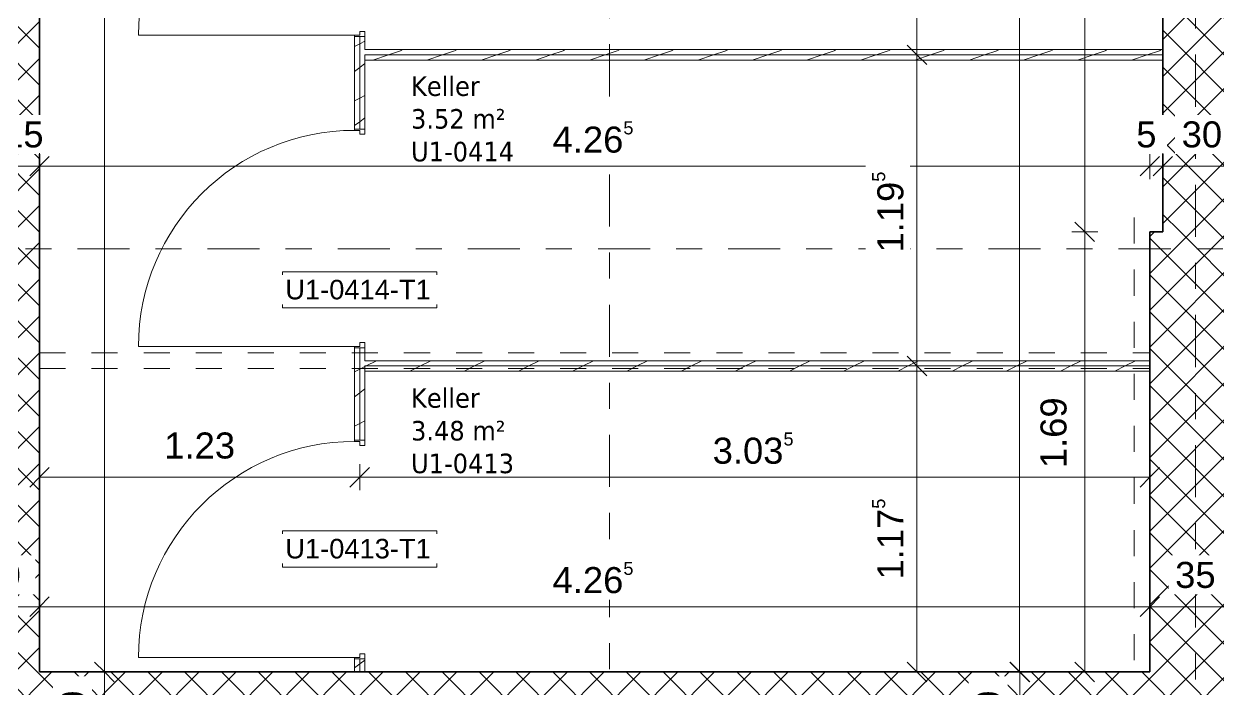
# Model space of a CAD drawing. Header units: metres. Extents: x -35.6 to 33, y -4 to 38.1.
# Drawn here: x 1.052 to 5.639, y 18.206 to 20.761 of the extents above; entities that cross this region are included whole.
import ezdxf

# ---------------------------------------------------------------- set-up
doc = ezdxf.new("R2010")
doc.units = ezdxf.units.M
doc.linetypes.add('_Rasterlinie_', pattern=[0.375, 0.2, -0.05, 0.075, -0.05])
doc.linetypes.add('Strichpunkt - Fein', pattern=[0.2, 0.1, -0.05, 0, -0.05])
for name, color, linetype, lineweight in [('A-____-____-DIMS', 7, 'Continuous', 5), ('A-____-____-DIMS-50', 7, 'Continuous', 5), ('A-AREA-____-IDEN', 7, 'Continuous', 5), ('A-DOOR-____-IDEN', 7, 'Continuous', 5), ('A-DOOR-____-OTLN', 7, 'Continuous', 9), ('A-DOOR-FRAM-MCUT', 7, 'Continuous', 9), ('A-DOOR-OPNG-OTLN', 7, 'Continuous', 9), ('A-FLOR-____-OVHD', 7, 'Strichpunkt - Fein', 9), ('A-WALL-____-MCUT', 7, 'Continuous', 35), ('A-WALL-____-PATT', 7, 'Continuous', 35), ('A-WALL-FNSH-MCUT', 7, 'Continuous', 35), ('S-GRID-____-OTLN', 7, 'Continuous', 5)]:
    doc.layers.add(name, color=color, linetype=linetype, lineweight=lineweight)
doc.styles.add('Arial', font='arial.ttf', dxfattribs={"height": 0.1})
doc.styles.add('Arial_1', font='arial.ttf', dxfattribs={"height": 0.075})
doc.styles.add('Verdana_3', font='verdana.ttf', dxfattribs={"width": 0.9, "height": 0.075})
doc.dimstyles.new('SUB_Rohbau_fein', dxfattribs={"dimscale": 0.3048, "dimtxt": 0.102026, "dimasz": 0.246063, "dimexe": 0.164042, "dimexo": 0.0625, "dimgap": 0.123031, "dimtad": 1, "dimdec": 1, "dimlfac": 100, "dimrnd": 0.5, "dimdsep": 46, "dimtxsty": 'Arial', "dimblk1": 'OBLIQUE', "dimblk2": 'OBLIQUE', "dimsah": 1, "dimcen": 0.09, "dimazin": 0, "dimtfac": 1, "dimtdec": 4, "dimtix": 1, "dimtmove": 0, "dimatfit": 3, "dimfxl": 0.164042, "dimfxlon": 1, "dimtvp": 1, "dimtfill": 1, "dimtolj": 1, "dimtzin": 0, "dimarcsym": 2})
doc.dimstyles.new('SUB_Rohbau_fein_1', dxfattribs={"dimscale": 0.3048, "dimtxt": 0.102026, "dimasz": 0.246063, "dimexe": 0.164042, "dimexo": 0.0625, "dimgap": 0.123031, "dimtad": 1, "dimrnd": 0.005, "dimzin": 0, "dimdsep": 46, "dimtxsty": 'Arial', "dimblk1": 'OBLIQUE', "dimblk2": 'OBLIQUE', "dimsah": 1, "dimcen": 0.09, "dimazin": 0, "dimtfac": 1, "dimtdec": 4, "dimtix": 1, "dimtmove": 0, "dimatfit": 3, "dimfxl": 0.164042, "dimfxlon": 1, "dimtvp": 1, "dimtfill": 1, "dimtolj": 1, "dimtzin": 0, "dimarcsym": 2})
doc.dimstyles.new('SUB_Rohbau_fein_2', dxfattribs={"dimscale": 0.3048, "dimtxt": 0.102026, "dimasz": 0.246063, "dimexe": 0.164042, "dimexo": 0.0625, "dimgap": 0.123031, "dimtad": 1, "dimrnd": 0.005, "dimzin": 0, "dimdsep": 46, "dimtxsty": 'Arial', "dimblk1": 'OBLIQUE', "dimblk2": 'OBLIQUE', "dimsah": 1, "dimcen": 0.09, "dimazin": 0, "dimtfac": 1, "dimtdec": 4, "dimtix": 1, "dimtmove": 2, "dimatfit": 3, "dimfxl": 0.164042, "dimfxlon": 1, "dimtvp": 1, "dimtfill": 1, "dimtolj": 1, "dimtzin": 0, "dimarcsym": 2})
doc.dimstyles.new('SUB_Rohbau_fein_3', dxfattribs={"dimscale": 0.3048, "dimtxt": 0.102026, "dimasz": 0.246063, "dimexe": 0.164042, "dimexo": 0.0625, "dimgap": 0.123031, "dimtad": 1, "dimdec": 1, "dimlfac": 100, "dimrnd": 0.5, "dimdsep": 46, "dimtxsty": 'Arial', "dimblk1": 'OBLIQUE', "dimblk2": 'OBLIQUE', "dimsah": 1, "dimcen": 0.09, "dimazin": 0, "dimtfac": 1, "dimtdec": 4, "dimtix": 1, "dimtmove": 2, "dimatfit": 3, "dimfxl": 0.164042, "dimfxlon": 1, "dimtvp": 1, "dimtfill": 1, "dimtolj": 1, "dimtzin": 0, "dimarcsym": 2})
doc.dimstyles.new('SUB_Rohbau_fein_7', dxfattribs={"dimscale": 0.3048, "dimtxt": 0.102026, "dimasz": 0.246063, "dimexe": 0.164042, "dimexo": 0.0625, "dimgap": 0.123031, "dimtad": 1, "dimrnd": 0.005, "dimzin": 0, "dimdsep": 46, "dimtxsty": 'Arial', "dimblk1": 'OBLIQUE', "dimblk2": 'OBLIQUE', "dimsah": 1, "dimcen": 0.09, "dimazin": 0, "dimtfac": 1, "dimtdec": 4, "dimtix": 1, "dimtmove": 0, "dimatfit": 3, "dimfxl": 0.164042, "dimfxlon": 1, "dimtvp": 1, "dimtfill": 1, "dimtolj": 1, "dimtzin": 0, "dimarcsym": 2})
pattern_1 = [(45, (0, 0), (-0.07071068, 0.07071068), []), (135, (0, 0), (-0.07071068, -0.07071068), [])]
pattern_2 = [(216.87, (0.0833, 0.20825), (0.624749256, 0.416501116), [0.10412, -0.93712]), (206.565, (0.20825, 0.14578), (-0.20825414, -0.2082493), [0.23283, -0.23283]), (198.435, (0.20825, 0.04165), (-0.41650024, -0.20824584), [0.13171, -0.52684])]

# ---------------------------------------------------------------- blocks, each defined once
blk = doc.blocks.new('TU DF 1 - Rahmenstock - stumpf einschlagend - 800x1900 Kellerabteil-41621821--01_UG_OK_FFB_AF_ro')
at = {"layer": 'A-DOOR-FRAM-MCUT', "color": 253, "true_color": 0x999999}
for p, q in [((-0.42, 0.02), (-0.4, 0.02)), ((-0.42, -0.02), (-0.42, 0.02)), ((-0.4, 0.02), (-0.4, 0)), ((0.4, 0.02), (0.42, 0.02)), ((0.4, 0), (0.4, 0.02)), ((0.42, 0.02), (0.42, -0.02)), ((-0.415, -0.02), (-0.42, -0.02)), ((-0.415, 0), (-0.415, -0.02)), ((-0.4, 0), (-0.415, 0)), ((0.415, 0), (0.4, 0)), ((0.415, -0.02), (0.415, 0)), ((0.42, -0.02), (0.415, -0.02))]:
    blk.add_line(p, q, dxfattribs=at)
at = {"layer": 'A-DOOR-OPNG-OTLN', "color": 253, "true_color": 0x999999}
blk.add_line((0.415, -0.02), (0.415, -0.85), dxfattribs=at)
blk.add_arc((0.415, -0.02), 0.83, 180, 270, dxfattribs=at)
blk = doc.blocks.new('DIMBLOCK221--01_UG_OK_FFB_AF_ro')
at = {"layer": 'A-____-____-DIMS-50'}
for p, q in [((0.812, 18.5221), (0.812, 18.5721)), ((0.812, 18.5221), (0.8495, 18.5596)), ((1.112, 18.5221), (1.112, 18.5721)), ((1.112, 18.5221), (1.1495, 18.5596)), ((0.812, 18.5221), (0.7745, 18.4846)), ((0.812, 18.5221), (1.112, 18.5221)), ((0.812, 18.5221), (0.812, 18.4721)), ((1.112, 18.5221), (1.0745, 18.4846)), ((1.112, 18.5221), (1.112, 18.4721))]:
    blk.add_line(p, q, dxfattribs=at)
at = {"layer": 'A-____-____-DIMS-50', "color": 0, "insert": (0.8844, 18.6942), "char_height": 0.1, "width": 0.186088, "attachment_point": 1, "line_spacing_factor": 0.941778, "style": 'Arial', "bg_fill": 3, "box_fill_scale": 1.25, "bg_fill_color": 256, "bg_fill_true_color": 13158600, "bg_fill_transparency": 0}
blk.add_mtext('30', dxfattribs=at)
blk = doc.blocks.new('_Oblique')
at = {"color": 0, "linetype": 'ByBlock', "lineweight": -2}
blk.add_line((-0.5, -0.5), (0.5, 0.5), dxfattribs=at)
blk = doc.blocks.new('DIMBLOCK222--01_UG_OK_FFB_AF_ro')
at = {"layer": 'A-____-____-DIMS-50'}
for p, q in [((1.112, 18.5221), (1.112, 18.5721)), ((1.112, 18.5221), (1.1495, 18.5596)), ((5.377, 18.5221), (5.377, 18.5721)), ((5.377, 18.5221), (5.4145, 18.5596)), ((1.112, 18.5221), (1.0745, 18.4846)), ((1.112, 18.5221), (5.377, 18.5221)), ((1.112, 18.5221), (1.112, 18.4721)), ((5.377, 18.5221), (5.3395, 18.4846)), ((5.377, 18.5221), (5.377, 18.4721))]:
    blk.add_line(p, q, dxfattribs=at)
at = {"layer": 'A-____-____-DIMS-50', "color": 0, "insert": (3.0828, 18.6942), "char_height": 0.1, "width": 0.388091, "attachment_point": 1, "line_spacing_factor": 0.941778, "style": 'Arial', "bg_fill": 3, "box_fill_scale": 1.25, "bg_fill_color": 256, "bg_fill_true_color": 13158600, "bg_fill_transparency": 0}
blk.add_mtext('4.26\\A2\\H0.5x;\\S5^  ;\\H2x;', dxfattribs=at)
blk = doc.blocks.new('DIMBLOCK223--01_UG_OK_FFB_AF_ro')
at = {"layer": 'A-____-____-DIMS-50'}
for p, q in [((5.377, 18.5221), (5.377, 18.5721)), ((5.377, 18.5221), (5.4145, 18.5596)), ((5.727, 18.5221), (5.727, 18.5721)), ((5.727, 18.5221), (5.7645, 18.5596)), ((5.377, 18.5221), (5.3395, 18.4846)), ((5.377, 18.5221), (5.727, 18.5221)), ((5.377, 18.5221), (5.377, 18.4721)), ((5.727, 18.5221), (5.6895, 18.4846)), ((5.727, 18.5221), (5.727, 18.4721))]:
    blk.add_line(p, q, dxfattribs=at)
at = {"layer": 'A-____-____-DIMS-50', "color": 0, "insert": (5.4744, 18.6942), "char_height": 0.1, "width": 0.186088, "attachment_point": 1, "line_spacing_factor": 0.941778, "style": 'Arial', "bg_fill": 3, "box_fill_scale": 1.25, "bg_fill_color": 256, "bg_fill_true_color": 13158600, "bg_fill_transparency": 0}
blk.add_mtext('35', dxfattribs=at)
blk = doc.blocks.new('DIMBLOCK229--01_UG_OK_FFB_AF_ro')
at = {"layer": 'A-____-____-DIMS-50'}
for p, q in [((0.962, 20.2141), (0.962, 20.2641)), ((0.962, 20.2141), (0.9995, 20.2516)), ((1.112, 20.2141), (1.112, 20.2641)), ((1.112, 20.2141), (1.1495, 20.2516)), ((0.962, 20.2141), (0.9245, 20.1766)), ((0.962, 20.2141), (1.112, 20.2141)), ((0.962, 20.2141), (0.962, 20.1641)), ((1.112, 20.2141), (1.0745, 20.1766)), ((1.112, 20.2141), (1.112, 20.1641))]:
    blk.add_line(p, q, dxfattribs=at)
at = {"layer": 'A-____-____-DIMS-50', "color": 0, "insert": (0.9721, 20.3861), "char_height": 0.1, "width": 0.186088, "attachment_point": 1, "line_spacing_factor": 0.941778, "style": 'Arial', "bg_fill": 3, "box_fill_scale": 1.25, "bg_fill_color": 256, "bg_fill_true_color": 13158600, "bg_fill_transparency": 0}
blk.add_mtext('15', dxfattribs=at)
blk = doc.blocks.new('DIMBLOCK230--01_UG_OK_FFB_AF_ro')
at = {"layer": 'A-____-____-DIMS-50'}
for p, q in [((1.112, 20.2141), (1.112, 20.2641)), ((1.112, 20.2141), (1.1495, 20.2516)), ((5.377, 20.2141), (5.377, 20.2641)), ((5.377, 20.2141), (5.4145, 20.2516)), ((1.112, 20.2141), (1.0745, 20.1766)), ((1.112, 20.2141), (5.377, 20.2141)), ((1.112, 20.2141), (1.112, 20.1641)), ((5.377, 20.2141), (5.3395, 20.1766)), ((5.377, 20.2141), (5.377, 20.1641))]:
    blk.add_line(p, q, dxfattribs=at)
at = {"layer": 'A-____-____-DIMS-50', "color": 0, "insert": (3.0828, 20.3861), "char_height": 0.1, "width": 0.388091, "attachment_point": 1, "line_spacing_factor": 0.941778, "style": 'Arial', "bg_fill": 3, "box_fill_scale": 1.25, "bg_fill_color": 256, "bg_fill_true_color": 13158600, "bg_fill_transparency": 0}
blk.add_mtext('4.26\\A2\\H0.5x;\\S5^  ;\\H2x;', dxfattribs=at)
blk = doc.blocks.new('DIMBLOCK231--01_UG_OK_FFB_AF_ro')
at = {"layer": 'A-____-____-DIMS-50'}
for p, q in [((5.377, 20.2141), (5.377, 20.2641)), ((5.377, 20.2141), (5.4145, 20.2516)), ((5.427, 20.2141), (5.427, 20.2641)), ((5.427, 20.2141), (5.4645, 20.2516)), ((5.377, 20.2141), (5.3395, 20.1766)), ((5.377, 20.2141), (5.427, 20.2141)), ((5.377, 20.2141), (5.377, 20.1641)), ((5.427, 20.2141), (5.3895, 20.1766)), ((5.427, 20.2141), (5.427, 20.1641))]:
    blk.add_line(p, q, dxfattribs=at)
at = {"layer": 'A-____-____-DIMS-50', "color": 0, "insert": (5.325, 20.3861), "char_height": 0.1, "width": 0.093044, "attachment_point": 1, "line_spacing_factor": 0.941778, "style": 'Arial', "bg_fill": 3, "box_fill_scale": 1.25, "bg_fill_color": 256, "bg_fill_true_color": 13158600, "bg_fill_transparency": 0}
blk.add_mtext('5', dxfattribs=at)
blk = doc.blocks.new('DIMBLOCK232--01_UG_OK_FFB_AF_ro')
at = {"layer": 'A-____-____-DIMS-50'}
for p, q in [((5.427, 20.2141), (5.427, 20.2641)), ((5.427, 20.2141), (5.4645, 20.2516)), ((5.727, 20.2141), (5.727, 20.2641)), ((5.727, 20.2141), (5.7645, 20.2516)), ((5.427, 20.2141), (5.3895, 20.1766)), ((5.427, 20.2141), (5.727, 20.2141)), ((5.427, 20.2141), (5.427, 20.1641)), ((5.727, 20.2141), (5.6895, 20.1766)), ((5.727, 20.2141), (5.727, 20.1641))]:
    blk.add_line(p, q, dxfattribs=at)
at = {"layer": 'A-____-____-DIMS-50', "color": 0, "insert": (5.4994, 20.3861), "char_height": 0.1, "width": 0.186088, "attachment_point": 1, "line_spacing_factor": 0.941778, "style": 'Arial', "bg_fill": 3, "box_fill_scale": 1.25, "bg_fill_color": 256, "bg_fill_true_color": 13158600, "bg_fill_transparency": 0}
blk.add_mtext('30', dxfattribs=at)
blk = doc.blocks.new('DIMBLOCK256--01_UG_OK_FFB_AF_ro')
at = {"layer": 'A-____-____-DIMS-50'}
for p, q in [((5.127, 31.1016), (5.0895, 31.1391)), ((5.127, 31.1016), (5.077, 31.1016)), ((5.127, 31.1016), (5.127, 19.9616)), ((5.127, 31.1016), (5.1645, 31.0641)), ((5.127, 31.1016), (5.177, 31.1016)), ((5.127, 19.9616), (5.077, 19.9616)), ((5.127, 19.9616), (5.0895, 19.9991)), ((5.127, 19.9616), (5.1645, 19.9241)), ((5.127, 19.9616), (5.177, 19.9616))]:
    blk.add_line(p, q, dxfattribs=at)
at = {"layer": 'A-____-____-DIMS-50', "color": 0, "insert": (4.955, 25.5662), "char_height": 0.1, "width": 0.418697, "attachment_point": 1, "rotation": 90, "line_spacing_factor": 0.941778, "style": 'Arial', "bg_fill": 3, "box_fill_scale": 1.25, "bg_fill_color": 256, "bg_fill_true_color": 13158600, "bg_fill_transparency": 0}
blk.add_mtext('11.14', dxfattribs=at)
blk = doc.blocks.new('DIMBLOCK257--01_UG_OK_FFB_AF_ro')
at = {"layer": 'A-____-____-DIMS-50'}
for p, q in [((5.127, 19.9616), (5.077, 19.9616)), ((5.127, 19.9616), (5.0895, 19.9991)), ((5.127, 19.9616), (5.127, 18.2716)), ((5.127, 19.9616), (5.1645, 19.9241)), ((5.127, 19.9616), (5.177, 19.9616)), ((5.127, 18.2716), (5.0895, 18.3091)), ((5.127, 18.2716), (5.077, 18.2716)), ((5.127, 18.2716), (5.1645, 18.2341)), ((5.127, 18.2716), (5.177, 18.2716))]:
    blk.add_line(p, q, dxfattribs=at)
at = {"layer": 'A-____-____-DIMS-50', "color": 0, "insert": (4.9571, 19.0542), "char_height": 0.1, "width": 0.325653, "attachment_point": 1, "rotation": 90, "line_spacing_factor": 0.941778, "style": 'Arial', "bg_fill": 3, "box_fill_scale": 1.25, "bg_fill_color": 256, "bg_fill_true_color": 13158600, "bg_fill_transparency": 0}
blk.add_mtext('1.69', dxfattribs=at)
blk = doc.blocks.new('DIMBLOCK258--01_UG_OK_FFB_AF_ro')
at = {"layer": 'A-____-____-DIMS-50'}
for p, q in [((4.877, 31.1016), (4.8395, 31.1391)), ((4.877, 31.1016), (4.827, 31.1016)), ((4.877, 18.2716), (4.877, 31.1016)), ((4.877, 31.1016), (4.9145, 31.0641)), ((4.877, 31.1016), (4.927, 31.1016)), ((4.877, 18.2716), (4.8395, 18.3091)), ((4.877, 18.2716), (4.827, 18.2716)), ((4.877, 18.2716), (4.9145, 18.2341)), ((4.877, 18.2716), (4.927, 18.2716))]:
    blk.add_line(p, q, dxfattribs=at)
at = {"layer": 'A-____-____-DIMS-50', "color": 0, "insert": (4.705, 24.5121), "char_height": 0.1, "width": 0.418697, "attachment_point": 1, "rotation": 90, "line_spacing_factor": 0.941778, "style": 'Arial', "bg_fill": 3, "box_fill_scale": 1.25, "bg_fill_color": 256, "bg_fill_true_color": 13158600, "bg_fill_transparency": 0}
blk.add_mtext('12.83', dxfattribs=at)
blk = doc.blocks.new('DIMBLOCK263--01_UG_OK_FFB_AF_ro')
at = {"layer": 'A-____-____-DIMS-50'}
for p, q in [((1.3612, 25.5716), (1.3237, 25.6091)), ((1.3612, 25.5716), (1.3112, 25.5716)), ((1.3612, 25.5716), (1.3612, 18.2716)), ((1.3612, 25.5716), (1.3987, 25.5341)), ((1.3612, 25.5716), (1.4112, 25.5716)), ((1.3612, 18.2716), (1.3237, 18.3091)), ((1.3612, 18.2716), (1.3112, 18.2716)), ((1.3612, 18.2716), (1.3987, 18.2341)), ((1.3612, 18.2716), (1.4112, 18.2716))]:
    blk.add_line(p, q, dxfattribs=at)
at = {"layer": 'A-____-____-DIMS-50', "color": 0, "insert": (1.1891, 21.7859), "char_height": 0.1, "width": 0.325653, "attachment_point": 1, "rotation": 90, "line_spacing_factor": 0.941778, "style": 'Arial', "bg_fill": 3, "box_fill_scale": 1.25, "bg_fill_color": 256, "bg_fill_true_color": 13158600, "bg_fill_transparency": 0}
blk.add_mtext('7.30', dxfattribs=at)
blk = doc.blocks.new('DIMBLOCK264--01_UG_OK_FFB_AF_ro')
at = {"layer": 'A-____-____-DIMS-50'}
for p, q in [((1.3612, 18.2716), (1.3237, 18.3091)), ((1.3612, 18.2716), (1.3112, 18.2716)), ((1.3612, 18.2716), (1.3612, 17.9716)), ((1.3612, 18.2716), (1.3987, 18.2341)), ((1.3612, 18.2716), (1.4112, 18.2716)), ((1.3612, 17.9716), (1.3237, 18.0091)), ((1.3612, 17.9716), (1.3112, 17.9716)), ((1.3612, 17.9716), (1.3987, 17.9341)), ((1.3612, 17.9716), (1.4112, 17.9716))]:
    blk.add_line(p, q, dxfattribs=at)
at = {"layer": 'A-____-____-DIMS-50', "color": 0, "insert": (1.1891, 18.044), "char_height": 0.1, "width": 0.186088, "attachment_point": 1, "rotation": 90, "line_spacing_factor": 0.941778, "style": 'Arial', "bg_fill": 3, "box_fill_scale": 1.25, "bg_fill_color": 256, "bg_fill_true_color": 13158600, "bg_fill_transparency": 0}
blk.add_mtext('30', dxfattribs=at)
blk = doc.blocks.new('DIMBLOCK480--01_UG_OK_FFB_AF_ro')
at = {"layer": 'A-____-____-DIMS-50'}
for p, q in [((4.8783, 18.2716), (4.8408, 18.3091)), ((4.8783, 18.2716), (4.8283, 18.2716)), ((4.8783, 17.9716), (4.8783, 18.2716)), ((4.8783, 18.2716), (4.9158, 18.2341)), ((4.8783, 18.2716), (4.9283, 18.2716)), ((4.8783, 17.9716), (4.8408, 18.0091)), ((4.8783, 17.9716), (4.8283, 17.9716)), ((4.8783, 17.9716), (4.9158, 17.9341)), ((4.8783, 17.9716), (4.9283, 17.9716))]:
    blk.add_line(p, q, dxfattribs=at)
at = {"layer": 'A-____-____-DIMS-50', "color": 0, "insert": (4.7063, 18.044), "char_height": 0.1, "width": 0.186088, "attachment_point": 1, "rotation": 90, "line_spacing_factor": 0.941778, "style": 'Arial', "bg_fill": 3, "box_fill_scale": 1.25, "bg_fill_color": 256, "bg_fill_true_color": 13158600, "bg_fill_transparency": 0}
blk.add_mtext('30', dxfattribs=at)
blk = doc.blocks.new('DIMBLOCK963--01_UG_OK_FFB_AF_ro')
at = {"layer": 'A-____-____-DIMS-50'}
for p, q in [((4.4824, 21.8366), (4.4449, 21.8741)), ((4.4824, 21.8366), (4.4324, 21.8366)), ((4.4824, 21.8366), (4.4824, 20.6416)), ((4.4824, 21.8366), (4.5199, 21.7991)), ((4.4824, 21.8366), (4.5324, 21.8366)), ((4.4824, 20.6416), (4.4449, 20.6791)), ((4.4824, 20.6416), (4.4324, 20.6416)), ((4.4824, 20.6416), (4.5199, 20.6041)), ((4.4824, 20.6416), (4.5324, 20.6416))]:
    blk.add_line(p, q, dxfattribs=at)
at = {"layer": 'A-____-____-DIMS-50', "color": 0, "insert": (4.3104, 21.0774), "char_height": 0.1, "width": 0.388091, "attachment_point": 1, "rotation": 90, "line_spacing_factor": 0.941778, "style": 'Arial', "bg_fill": 3, "box_fill_scale": 1.25, "bg_fill_color": 256, "bg_fill_true_color": 13158600, "bg_fill_transparency": 0}
blk.add_mtext('1.19\\A2\\H0.5x;\\S5^  ;\\H2x;', dxfattribs=at)
blk = doc.blocks.new('DIMBLOCK964--01_UG_OK_FFB_AF_ro')
at = {"layer": 'A-____-____-DIMS-50'}
for p, q in [((4.4824, 20.6416), (4.4449, 20.6791)), ((4.4824, 20.6416), (4.4324, 20.6416)), ((4.4824, 20.6416), (4.4824, 19.4466)), ((4.4824, 20.6416), (4.5199, 20.6041)), ((4.4824, 20.6416), (4.5324, 20.6416)), ((4.4824, 19.4466), (4.4449, 19.4841)), ((4.4824, 19.4466), (4.4324, 19.4466)), ((4.4824, 19.4466), (4.5199, 19.4091)), ((4.4824, 19.4466), (4.5324, 19.4466))]:
    blk.add_line(p, q, dxfattribs=at)
at = {"layer": 'A-____-____-DIMS-50', "color": 0, "insert": (4.3104, 19.8824), "char_height": 0.1, "width": 0.388091, "attachment_point": 1, "rotation": 90, "line_spacing_factor": 0.941778, "style": 'Arial', "bg_fill": 3, "box_fill_scale": 1.25, "bg_fill_color": 256, "bg_fill_true_color": 13158600, "bg_fill_transparency": 0}
blk.add_mtext('1.19\\A2\\H0.5x;\\S5^  ;\\H2x;', dxfattribs=at)
blk = doc.blocks.new('DIMBLOCK965--01_UG_OK_FFB_AF_ro')
at = {"layer": 'A-____-____-DIMS-50'}
for p, q in [((4.4824, 19.4466), (4.4449, 19.4841)), ((4.4824, 19.4466), (4.4324, 19.4466)), ((4.4824, 19.4466), (4.4824, 18.2716)), ((4.4824, 19.4466), (4.5199, 19.4091)), ((4.4824, 19.4466), (4.5324, 19.4466)), ((4.4824, 18.2716), (4.4449, 18.3091)), ((4.4824, 18.2716), (4.4324, 18.2716)), ((4.4824, 18.2716), (4.5199, 18.2341)), ((4.4824, 18.2716), (4.5324, 18.2716))]:
    blk.add_line(p, q, dxfattribs=at)
at = {"layer": 'A-____-____-DIMS-50', "color": 0, "insert": (4.3104, 18.6263), "char_height": 0.1, "width": 0.388091, "attachment_point": 1, "rotation": 90, "line_spacing_factor": 0.941778, "style": 'Arial', "bg_fill": 3, "box_fill_scale": 1.25, "bg_fill_color": 256, "bg_fill_true_color": 13158600, "bg_fill_transparency": 0}
blk.add_mtext('1.17\\A2\\H0.5x;\\S5^  ;\\H2x;', dxfattribs=at)
blk = doc.blocks.new('DIMBLOCK1014--01_UG_OK_FFB_AF_ro')
at = {"layer": 'A-____-____-DIMS-50'}
for p, q in [((1.112, 19.0192), (1.112, 19.0692)), ((1.112, 19.0192), (1.1495, 19.0567)), ((2.342, 19.0192), (2.342, 19.0692)), ((2.342, 19.0192), (2.3795, 19.0567)), ((1.112, 19.0192), (1.0745, 18.9817)), ((1.112, 19.0192), (2.342, 19.0192)), ((1.112, 19.0192), (1.112, 18.9692)), ((2.342, 19.0192), (2.3045, 18.9817)), ((2.342, 19.0192), (2.342, 18.9692))]:
    blk.add_line(p, q, dxfattribs=at)
at = {"layer": 'A-____-____-DIMS-50', "color": 0, "insert": (1.5913, 19.1912), "char_height": 0.1, "width": 0.325653, "attachment_point": 1, "line_spacing_factor": 0.941778, "style": 'Arial', "bg_fill": 3, "box_fill_scale": 1.25, "bg_fill_color": 256, "bg_fill_true_color": 13158600, "bg_fill_transparency": 0}
blk.add_mtext('1.23', dxfattribs=at)
blk = doc.blocks.new('DIMBLOCK1015--01_UG_OK_FFB_AF_ro')
at = {"layer": 'A-____-____-DIMS-50'}
for p, q in [((2.342, 19.0192), (2.342, 19.0692)), ((2.342, 19.0192), (2.3795, 19.0567)), ((5.377, 19.0192), (5.377, 19.0692)), ((5.377, 19.0192), (5.4145, 19.0567)), ((2.342, 19.0192), (2.3045, 18.9817)), ((2.342, 19.0192), (5.377, 19.0192)), ((2.342, 19.0192), (2.342, 18.9692)), ((5.377, 19.0192), (5.3395, 18.9817)), ((5.377, 19.0192), (5.377, 18.9692))]:
    blk.add_line(p, q, dxfattribs=at)
at = {"layer": 'A-____-____-DIMS-50', "color": 0, "insert": (3.6978, 19.1912), "char_height": 0.1, "width": 0.388091, "attachment_point": 1, "line_spacing_factor": 0.941778, "style": 'Arial', "bg_fill": 3, "box_fill_scale": 1.25, "bg_fill_color": 256, "bg_fill_true_color": 13158600, "bg_fill_transparency": 0}
blk.add_mtext('3.03\\A2\\H0.5x;\\S5^  ;\\H2x;', dxfattribs=at)

msp = doc.modelspace()

# ---------------------------------------------------------------- hatches: boundary and pattern name
at = {"layer": 'A-WALL-____-PATT', "lineweight": 9}
h = msp.add_hatch(dxfattribs=at)
h.set_pattern_fill('FP_1', color=256, style=0, pattern_type=2)
h.set_pattern_definition(pattern_1)
h.paths.add_polyline_path([(1.112, 19.9616), (1.112, 25.5716), (0.812, 25.5716), (0.812, 19.9616)])
h.paths.add_polyline_path([(1.112, 26.4716), (1.112, 31.1016), (0.812, 31.1016), (0.812, 26.4716)])
h = msp.add_hatch(dxfattribs=at)
h.set_pattern_fill('FP_1', color=256, style=0, pattern_type=2)
h.set_pattern_definition(pattern_1)
h.paths.add_polyline_path([(5.427, 19.9616), (5.727, 19.9616), (5.727, 31.1016), (5.427, 31.1016), (5.427, 20.6216)])
at = {"layer": 'A-WALL-____-PATT', "lineweight": 9, "true_color": 0xc3b7ad}
h = msp.add_hatch(dxfattribs=at)
h.set_pattern_fill('FP_4', color=9, style=0, pattern_type=2)
h.set_pattern_definition(pattern_2)
h.paths.add_polyline_path([(2.342, 18.2716), (2.342, 18.3216), (2.322, 18.3216), (2.322, 18.2716)])
h.paths.add_polyline_path([(2.322, 19.1616), (2.342, 19.1616), (2.342, 19.5166), (2.322, 19.5166), (2.322, 19.4466)])
h.paths.add_polyline_path([(2.342, 20.3566), (2.342, 20.7116), (2.322, 20.7116), (2.322, 20.3566)])
h.paths.add_polyline_path([(2.322, 21.5516), (2.342, 21.5516), (2.342, 21.9066), (2.322, 21.9066), (2.322, 21.8366)])
h.paths.add_polyline_path([(2.322, 22.7466), (2.342, 22.7466), (2.342, 23.1016), (2.322, 23.1016), (2.322, 23.0316)])
h.paths.add_polyline_path([(2.342, 23.9416), (2.342, 24.2966), (2.322, 24.2966), (2.322, 23.9416)])
h.paths.add_polyline_path([(2.322, 25.1366), (2.342, 25.1366), (2.342, 25.4916), (2.322, 25.4916), (2.322, 25.4216)])
h.paths.add_polyline_path([(2.322, 26.3316), (2.342, 26.3316), (2.342, 26.6866), (2.322, 26.6866), (2.322, 26.5966)])
h.paths.add_polyline_path([(2.342, 27.5266), (2.342, 27.8816), (2.322, 27.8816), (2.322, 27.5266)])
h.paths.add_polyline_path([(2.342, 28.7216), (2.342, 29.0016), (2.322, 29.0016), (2.322, 28.7216)])
h = msp.add_hatch(dxfattribs=at)
h.set_pattern_fill('FP_4', color=9, style=0, pattern_type=2)
h.set_pattern_definition(pattern_2)
h.paths.add_polyline_path([(2.362, 18.2716), (2.362, 18.3216), (2.342, 18.3216), (2.342, 18.2716)])
h.paths.add_polyline_path([(2.342, 19.1616), (2.362, 19.1616), (2.362, 19.5166), (2.342, 19.5166), (2.342, 19.4466)])
h.paths.add_polyline_path([(2.362, 20.3566), (2.362, 20.7116), (2.342, 20.7116), (2.342, 20.3566)])
h.paths.add_polyline_path([(2.362, 21.5516), (2.362, 21.9066), (2.342, 21.9066), (2.342, 21.5516)])
h.paths.add_polyline_path([(2.342, 22.7466), (2.362, 22.7466), (2.362, 23.1016), (2.342, 23.1016), (2.342, 23.0316)])
h.paths.add_polyline_path([(2.342, 23.9416), (2.362, 23.9416), (2.362, 24.2966), (2.342, 24.2966), (2.342, 23.9537)])
h.paths.add_polyline_path([(2.362, 25.1366), (2.362, 25.4916), (2.342, 25.4916), (2.342, 25.1366)])
h.paths.add_polyline_path([(2.342, 26.3316), (2.362, 26.3316), (2.362, 26.6866), (2.342, 26.6866), (2.342, 26.5966)])
h.paths.add_polyline_path([(2.362, 27.5266), (2.362, 27.8816), (2.342, 27.8816), (2.342, 27.5266)])
h.paths.add_polyline_path([(2.342, 28.7216), (2.362, 28.7216), (2.362, 28.9816), (2.342, 28.9813), (2.342, 28.9116)])
h = msp.add_hatch(dxfattribs=at)
h.set_pattern_fill('FP_4', color=9, style=0, pattern_type=2)
h.set_pattern_definition(pattern_2)
h.paths.add_polyline_path([(4.904, 20.6416), (5.427, 20.6416), (5.427, 20.6616), (2.362, 20.6616), (2.362, 20.6416), (4.86, 20.6416)])
h = msp.add_hatch(dxfattribs=at)
h.set_pattern_fill('FP_4', color=9, style=0, pattern_type=2)
h.set_pattern_definition(pattern_2)
h.paths.add_polyline_path([(5.427, 20.6216), (5.427, 20.6416), (2.362, 20.6416), (2.362, 20.6216), (4.9193, 20.6216)])
at = {"layer": 'A-WALL-____-PATT', "lineweight": 9}
h = msp.add_hatch(dxfattribs=at)
h.set_pattern_fill('FP_1', color=256, style=0, pattern_type=2)
h.set_pattern_definition(pattern_1)
h.paths.add_polyline_path([(1.112, 18.2716), (1.112, 19.9616), (0.812, 19.9616), (0.812, 18.2716)])
h = msp.add_hatch(dxfattribs=at)
h.set_pattern_fill('FP_1', color=256, style=0, pattern_type=2)
h.set_pattern_definition(pattern_1)
h.paths.add_polyline_path([(5.377, 18.2716), (5.727, 18.2716), (5.727, 19.9616), (5.377, 19.9616), (5.377, 18.6478)])
at = {"layer": 'A-WALL-____-PATT', "lineweight": 9, "true_color": 0xc3b7ad}
h = msp.add_hatch(dxfattribs=at)
h.set_pattern_fill('FP_4', color=9, style=0, pattern_type=2)
h.set_pattern_definition(pattern_2)
h.paths.add_polyline_path([(5.377, 19.4466), (5.377, 19.4666), (2.362, 19.4666), (2.362, 19.4466), (4.0773, 19.4466)])
h = msp.add_hatch(dxfattribs=at)
h.set_pattern_fill('FP_4', color=9, style=0, pattern_type=2)
h.set_pattern_definition(pattern_2)
h.paths.add_polyline_path([(2.362, 19.4266), (5.377, 19.4266), (5.377, 19.4466), (2.362, 19.4466)])
at = {"layer": 'A-WALL-____-PATT', "lineweight": 9}
h = msp.add_hatch(dxfattribs=at)
h.set_pattern_fill('FP_1', color=256, style=0, pattern_type=2)
h.set_pattern_definition(pattern_1)
h.paths.add_polyline_path([(5.377, 17.9716), (5.727, 17.9716), (5.727, 18.2716), (-9.633, 18.2716), (-9.633, 17.9716), (3.7244, 17.9716)])

# ---------------------------------------------------------------- linework, layer by layer
at = {"layer": 'A-DOOR-____-IDEN', "flags": 128}
msp.add_lwpolyline([(2.0459, 19.8084), (2.6379, 19.8084), (2.6379, 19.6694), (2.0459, 19.6694)], close=True, dxfattribs=at)
at = {"layer": 'A-FLOR-____-OVHD'}
for p, q in [((5.317, 20.0166), (5.317, 18.2716)), ((1.112, 19.4966), (5.377, 19.4966)), ((1.112, 19.4366), (5.377, 19.4366))]:
    msp.add_line(p, q, dxfattribs=at)
at = {"layer": 'A-WALL-____-MCUT'}
for p, q in [((1.112, 18.2716), (1.112, 25.5716)), ((5.427, 25.4416), (5.427, 20.6616)), ((5.427, 20.6616), (5.427, 19.9616)), ((5.427, 19.9616), (5.377, 19.9616)), ((5.377, 19.9616), (5.377, 18.2716)), ((5.377, 18.2716), (1.112, 18.2716))]:
    msp.add_line(p, q, dxfattribs=at)
at = {"layer": 'A-WALL-____-MCUT', "color": 253, "lineweight": 9, "true_color": 0x999999}
for p, q in [((2.342, 20.3566), (2.342, 20.7116)), ((5.427, 20.6416), (2.362, 20.6416)), ((2.362, 20.6416), (2.362, 20.6216)), ((2.342, 19.1616), (2.342, 19.5166)), ((5.377, 19.4466), (2.362, 19.4466)), ((2.362, 19.4466), (2.362, 19.4266)), ((2.342, 18.2716), (2.342, 18.3216))]:
    msp.add_line(p, q, dxfattribs=at)
at = {"layer": 'A-WALL-FNSH-MCUT', "color": 253, "lineweight": 9, "true_color": 0x999999}
for p, q in [((2.322, 20.7116), (2.322, 20.3566)), ((2.362, 20.7116), (2.322, 20.7116)), ((2.362, 20.6616), (2.362, 20.7116)), ((5.427, 20.6616), (2.362, 20.6616)), ((2.362, 20.3566), (2.362, 20.6216)), ((2.362, 20.6216), (5.427, 20.6216)), ((2.322, 20.3566), (2.362, 20.3566)), ((2.322, 19.5166), (2.322, 19.1616)), ((2.362, 19.5166), (2.322, 19.5166)), ((2.362, 19.4666), (2.362, 19.5166)), ((5.377, 19.4666), (2.362, 19.4666)), ((2.362, 19.1616), (2.362, 19.4266)), ((2.362, 19.4266), (5.377, 19.4266)), ((2.322, 19.1616), (2.362, 19.1616)), ((2.322, 18.3216), (2.322, 18.2716)), ((2.362, 18.3216), (2.322, 18.3216)), ((2.362, 18.2716), (2.362, 18.3216))]:
    msp.add_line(p, q, dxfattribs=at)
at = {"layer": 'S-GRID-____-OTLN', "color": 8, "linetype": '_Rasterlinie_', "true_color": 0x808080}
for p, q in [((5.552, 33.6425), (5.552, 15.5711)), ((3.302, -3.518), (3.302, 26.6349)), ((-33.7426, 19.8966), (27.9515, 19.8966))]:
    msp.add_line(p, q, dxfattribs=at)

# ---------------------------------------------------------------- block references
at = {"layer": 'A-DOOR-____-OTLN', "color": 253, "true_color": 0x999999, "rotation": 269.9999999999999}
for p in [(2.342, 21.1316), (2.342, 19.9366), (2.342, 18.7416)]:
    msp.add_blockref('TU DF 1 - Rahmenstock - stumpf einschlagend - 800x1900 Kellerabteil-41621821--01_UG_OK_FFB_AF_ro', p, dxfattribs=at)

# ---------------------------------------------------------------- texts
at = {"layer": 'A-AREA-____-IDEN', "color": 8, "true_color": 0x808080, "char_height": 0.075, "attachment_point": 1, "style": 'Verdana_3'}
for s, insert, width in [('Keller', (2.539, 20.5589), 0.331899), ('3.52 m²', (2.539, 20.4333), 0.472595), ('U1-0414', (2.539, 20.3076), 0.497848), ('Keller', (2.539, 19.3612), 0.331899), ('3.48 m²', (2.539, 19.2355), 0.472595), ('U1-0413', (2.539, 19.1099), 0.497848)]:
    msp.add_mtext(s, dxfattribs=dict(at, insert=insert, width=width))

# ---------------------------------------------------------------- next in the draw order: texts
at = {"layer": 'A-DOOR-____-IDEN', "insert": (2.0559, 19.7775), "char_height": 0.075, "width": 0.689451, "attachment_point": 1, "style": 'Arial_1', "bg_fill": 3, "box_fill_scale": 1.25, "bg_fill_color": 256, "bg_fill_true_color": 13158600, "bg_fill_transparency": 0}
msp.add_mtext('U1-0414-T1', dxfattribs=at)

# ---------------------------------------------------------------- next in the draw order: dimensions: what is measured, and where the dimension line sits
at = {"layer": 'A-____-____-DIMS'}
dim = msp.add_linear_dim(base=(4.4824, 20.6416), p1=(4.5324, 21.8366), p2=(4.5324, 20.6416), angle=90, text='\\A1;1.19\\Q;{\\A1;{\\H0.5x;\\S5^ ;}}', dimstyle='SUB_Rohbau_fein_7', override={"dimpost": '<>', "dimfxl": 1.195}, dxfattribs=at)
dim.commit()
dim.dimension.update_dxf_attribs({"geometry": 'DIMBLOCK963--01_UG_OK_FFB_AF_ro', "text_midpoint": (4.3938, 21.2391)})
dim = msp.add_linear_dim(base=(1.112, 20.2141), p1=(0.962, 20.2641), p2=(1.112, 20.2641), dimstyle='SUB_Rohbau_fein_3', override={"dimpost": '<>', "dimfxl": 0.15}, dxfattribs=at)
dim.commit()
dim.dimension.update_dxf_attribs({"geometry": 'DIMBLOCK229--01_UG_OK_FFB_AF_ro', "text_midpoint": (1.0651, 20.3194), "dimtype": 160})
dim = msp.add_linear_dim(base=(1.112, 18.5221), p1=(0.812, 18.5721), p2=(1.112, 18.5721), dimstyle='SUB_Rohbau_fein', override={"dimpost": '<>', "dimfxl": 0.3}, dxfattribs=at)
dim.commit()
dim.dimension.update_dxf_attribs({"geometry": 'DIMBLOCK221--01_UG_OK_FFB_AF_ro', "text_midpoint": (0.962, 18.6107)})

# ---------------------------------------------------------------- next in the draw order: dimensions: what is measured, and where the dimension line sits
for base, p1, p2, override, picture, middle in [((5.377, 20.2141), (1.112, 20.2641), (5.377, 20.1641), {"dimpost": '<>', "dimfxl": 4.266172}, 'DIMBLOCK230--01_UG_OK_FFB_AF_ro', (3.2445, 20.3026)), ((5.377, 18.5221), (1.112, 18.5721), (5.377, 18.5721), {"dimpost": '<>', "dimfxl": 4.265}, 'DIMBLOCK222--01_UG_OK_FFB_AF_ro', (3.2445, 18.6107))]:
    dim = msp.add_linear_dim(base=base, p1=p1, p2=p2, text='\\A1;4.26\\Q;{\\A1;{\\H0.5x;\\S5^ ;}}', dimstyle='SUB_Rohbau_fein_1', override=override, dxfattribs=at)
    dim.commit()
    dim.dimension.update_dxf_attribs({"geometry": picture, "text_midpoint": middle})

# ---------------------------------------------------------------- next in the draw order: linework, layer by layer
at = {"layer": 'A-DOOR-____-IDEN', "flags": 128}
msp.add_lwpolyline([(2.0459, 18.8134), (2.6379, 18.8134), (2.6379, 18.6744), (2.0459, 18.6744)], close=True, dxfattribs=at)

# ---------------------------------------------------------------- next in the draw order: dimensions: what is measured, and where the dimension line sits
at = {"layer": 'A-____-____-DIMS'}
dim = msp.add_linear_dim(base=(5.127, 19.9616), p1=(5.177, 31.1016), p2=(5.177, 19.9616), angle=90, dimstyle='SUB_Rohbau_fein_2', override={"dimpost": '<>', "dimfxl": 11.139997}, dxfattribs=at)
dim.commit()
dim.dimension.update_dxf_attribs({"geometry": 'DIMBLOCK256--01_UG_OK_FFB_AF_ro', "text_midpoint": (5.0216, 25.7756), "dimtype": 160, "text_rotation": 90})
dim = msp.add_linear_dim(base=(1.3612, 18.2716), p1=(1.4112, 25.5716), p2=(1.4112, 18.2716), angle=90, dimstyle='SUB_Rohbau_fein_1', override={"dimpost": '<>', "dimfxl": 7.300001}, dxfattribs=at)
dim.commit()
dim.dimension.update_dxf_attribs({"geometry": 'DIMBLOCK263--01_UG_OK_FFB_AF_ro', "text_midpoint": (1.2726, 21.9216)})
dim = msp.add_linear_dim(base=(4.4824, 19.4466), p1=(4.5324, 20.6416), p2=(4.5324, 19.4466), angle=90, text='\\A1;1.19\\Q;{\\A1;{\\H0.5x;\\S5^ ;}}', dimstyle='SUB_Rohbau_fein_7', override={"dimpost": '<>', "dimfxl": 1.195}, dxfattribs=at)
dim.commit()
dim.dimension.update_dxf_attribs({"geometry": 'DIMBLOCK964--01_UG_OK_FFB_AF_ro', "text_midpoint": (4.3938, 20.0441)})
dim = msp.add_linear_dim(base=(5.427, 20.2141), p1=(5.377, 20.1641), p2=(5.427, 20.2641), dimstyle='SUB_Rohbau_fein_3', override={"dimpost": '<>', "dimfxl": 0.111803}, dxfattribs=at)
dim.commit()
dim.dimension.update_dxf_attribs({"geometry": 'DIMBLOCK231--01_UG_OK_FFB_AF_ro', "text_midpoint": (5.3715, 20.3194), "dimtype": 160})
dim = msp.add_linear_dim(base=(5.727, 18.5221), p1=(5.377, 18.5721), p2=(5.727, 18.5721), dimstyle='SUB_Rohbau_fein', override={"dimpost": '<>', "dimfxl": 0.35}, dxfattribs=at)
dim.commit()
dim.dimension.update_dxf_attribs({"geometry": 'DIMBLOCK223--01_UG_OK_FFB_AF_ro', "text_midpoint": (5.552, 18.6107)})

# ---------------------------------------------------------------- next in the draw order: texts
at = {"layer": 'A-DOOR-____-IDEN', "insert": (2.0559, 18.7825), "char_height": 0.075, "width": 0.689451, "attachment_point": 1, "style": 'Arial_1', "bg_fill": 3, "box_fill_scale": 1.25, "bg_fill_color": 256, "bg_fill_true_color": 13158600, "bg_fill_transparency": 0}
msp.add_mtext('U1-0413-T1', dxfattribs=at)

# ---------------------------------------------------------------- next in the draw order: dimensions: what is measured, and where the dimension line sits
at = {"layer": 'A-____-____-DIMS'}
for base, p1, p2, dimstyle, override, picture, middle in [((5.727, 20.2141), (5.427, 20.2641), (5.727, 20.2641), 'SUB_Rohbau_fein', {"dimpost": '<>', "dimfxl": 0.3}, 'DIMBLOCK232--01_UG_OK_FFB_AF_ro', (5.577, 20.3026)), ((2.342, 19.0192), (1.112, 19.0692), (2.342, 19.0692), 'SUB_Rohbau_fein_7', {"dimpost": '<>', "dimfxl": 1.23}, 'DIMBLOCK1014--01_UG_OK_FFB_AF_ro', (1.727, 19.1078))]:
    dim = msp.add_linear_dim(base=base, p1=p1, p2=p2, dimstyle=dimstyle, override=override, dxfattribs=at)
    dim.commit()
    dim.dimension.update_dxf_attribs({"geometry": picture, "text_midpoint": middle})
dim = msp.add_linear_dim(base=(5.127, 18.2716), p1=(5.177, 19.9616), p2=(5.177, 18.2716), angle=90, dimstyle='SUB_Rohbau_fein_2', override={"dimpost": '<>', "dimfxl": 1.690004}, dxfattribs=at)
dim.commit()
dim.dimension.update_dxf_attribs({"geometry": 'DIMBLOCK257--01_UG_OK_FFB_AF_ro', "text_midpoint": (5.0238, 19.217), "dimtype": 160, "text_rotation": 90})
dim = msp.add_linear_dim(base=(4.4824, 18.2716), p1=(4.5324, 19.4466), p2=(4.5324, 18.2716), angle=90, text='\\A1;1.17\\Q;{\\A1;{\\H0.5x;\\S5^ ;}}', dimstyle='SUB_Rohbau_fein_2', override={"dimpost": '<>', "dimfxl": 1.175}, dxfattribs=at)
dim.commit()
dim.dimension.update_dxf_attribs({"geometry": 'DIMBLOCK965--01_UG_OK_FFB_AF_ro', "text_midpoint": (4.377, 18.8204), "dimtype": 160, "text_rotation": 90})
dim = msp.add_linear_dim(base=(1.3612, 17.9716), p1=(1.4112, 18.2716), p2=(1.4112, 17.9716), angle=90, dimstyle='SUB_Rohbau_fein', override={"dimpost": '<>', "dimfxl": 0.3}, dxfattribs=at)
dim.commit()
dim.dimension.update_dxf_attribs({"geometry": 'DIMBLOCK264--01_UG_OK_FFB_AF_ro', "text_midpoint": (1.2726, 18.1216)})

# ---------------------------------------------------------------- next in the draw order: dimensions: what is measured, and where the dimension line sits
dim = msp.add_linear_dim(base=(4.877, 31.1016), p1=(4.827, 18.2716), p2=(4.827, 31.1016), angle=90, dimstyle='SUB_Rohbau_fein_1', override={"dimpost": '<>', "dimfxl": 12.830001}, dxfattribs=at)
dim.commit()
dim.dimension.update_dxf_attribs({"geometry": 'DIMBLOCK258--01_UG_OK_FFB_AF_ro', "text_midpoint": (4.7884, 24.6866)})

# ---------------------------------------------------------------- next in the draw order: dimensions: what is measured, and where the dimension line sits
dim = msp.add_linear_dim(base=(5.377, 19.0192), p1=(2.342, 19.0692), p2=(5.377, 19.0692), text='\\A1;3.03\\Q;{\\A1;{\\H0.5x;\\S5^ ;}}', dimstyle='SUB_Rohbau_fein_7', override={"dimpost": '<>', "dimfxl": 3.035}, dxfattribs=at)
dim.commit()
dim.dimension.update_dxf_attribs({"geometry": 'DIMBLOCK1015--01_UG_OK_FFB_AF_ro', "text_midpoint": (3.8595, 19.1078)})
dim = msp.add_linear_dim(base=(4.8783, 18.2716), p1=(4.8283, 17.9716), p2=(4.8283, 18.2716), angle=90, dimstyle='SUB_Rohbau_fein', override={"dimpost": '<>', "dimfxl": 0.3}, dxfattribs=at)
dim.commit()
dim.dimension.update_dxf_attribs({"geometry": 'DIMBLOCK480--01_UG_OK_FFB_AF_ro', "text_midpoint": (4.7897, 18.1216)})

doc.saveas('drawing.dxf')
